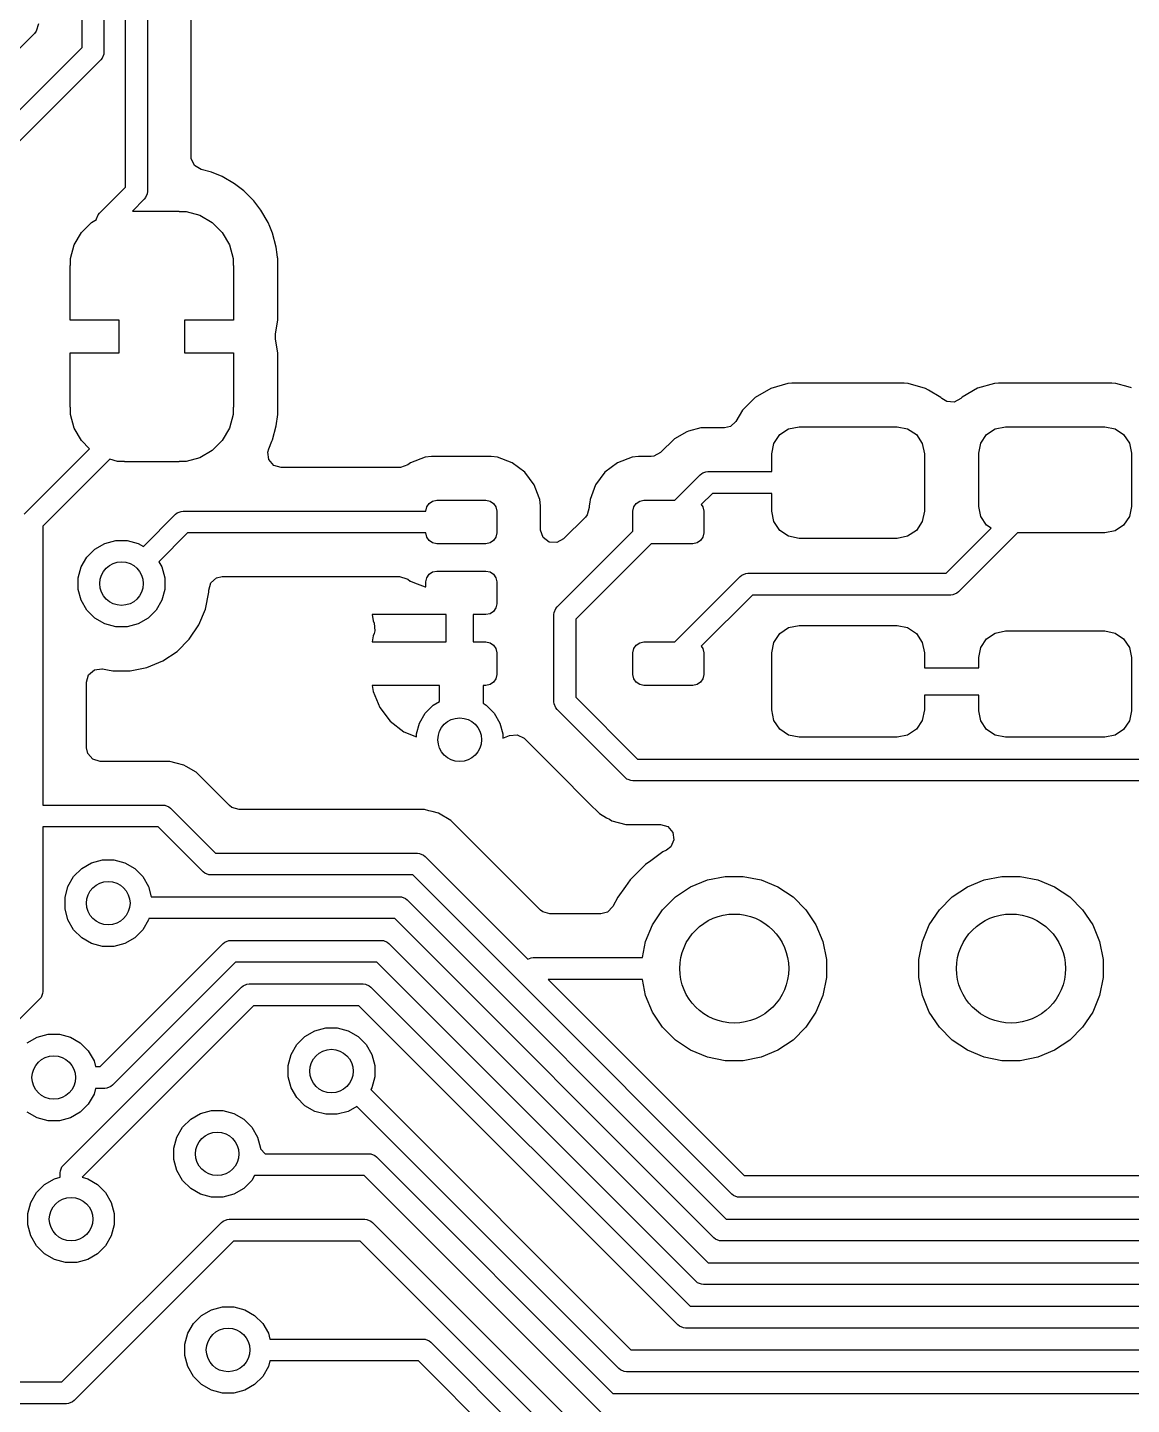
# Model space of a CAD drawing. Extents: x 0.71 to 7.56, y -5.16 to -0.79.
# Drawn here: x 3.7661 to 4.165, y -3.3583 to -2.8608 of the extents above; entities that cross this region are included whole.
import ezdxf

# ---------------------------------------------------------------- set-up
doc = ezdxf.new("R2010")
doc.units = 0
doc.header["$MEASUREMENT"] = 0
doc.layers.add('BLACK', color=7, linetype='CONTINUOUS')

msp = doc.modelspace()

# ---------------------------------------------------------------- linework, layer by layer
at = {"layer": 'BLACK', "linetype": 'CONTINUOUS'}
for p, q in [((3.78583, -2.86805), (3.78583, -2.38285)), ((3.7937, -2.38448), (3.7937, -2.86969)), ((3.80157, -2.91845), (3.80157, -2.38937)), ((3.80945, -2.391), (3.80945, -2.92008)), ((3.82522, -2.90736), (3.82522, -2.79622)), ((3.77006, -2.8595), (3.76928, -2.86214)), ((3.76863, -2.86295), (3.72181, -2.90977)), ((3.76928, -2.86214), (3.76863, -2.86295)), ((3.72622, -2.92766), (3.78583, -2.86805)), ((3.7937, -2.86969), (3.79363, -2.87045)), ((3.79255, -2.87247), (3.73402, -2.931)), ((3.79304, -2.87187), (3.79255, -2.87247)), ((3.79363, -2.87045), (3.79304, -2.87187)), ((3.82528, -2.90817), (3.82522, -2.90736)), ((3.82649, -2.91065), (3.82528, -2.90817)), ((3.82883, -2.91208), (3.82649, -2.91065)), ((3.8326, -2.91309), (3.82883, -2.91208)), ((3.83645, -2.91468), (3.8326, -2.91309)), ((3.8326, -2.91309), (3.8326, -2.91309)), ((3.84094, -2.91727), (3.83645, -2.91468)), ((3.83645, -2.91468), (3.83645, -2.91468)), ((3.7921, -2.92792), (3.80157, -2.91845)), ((3.84424, -2.91981), (3.84094, -2.91727)), ((3.84791, -2.92347), (3.84424, -2.91981)), ((3.84424, -2.91981), (3.84424, -2.91981)), ((3.8083, -2.92286), (3.80399, -2.92717)), ((3.80879, -2.92227), (3.8083, -2.92286)), ((3.80937, -2.92085), (3.80879, -2.92227)), ((3.80945, -2.92008), (3.80937, -2.92085)), ((3.85044, -2.92678), (3.84791, -2.92347)), ((3.84791, -2.92347), (3.84791, -2.92347)), ((3.79102, -2.92994), (3.79161, -2.92852)), ((3.79102, -2.93018), (3.79102, -2.92994)), ((3.79161, -2.92852), (3.7921, -2.92792)), ((3.80399, -2.92717), (3.82087, -2.92717)), ((3.82087, -2.92717), (3.82087, -2.92733)), ((3.82087, -2.92733), (3.82344, -2.92733)), ((3.82344, -2.92733), (3.8284, -2.92866)), ((3.8284, -2.92866), (3.83285, -2.93123)), ((3.85304, -2.93127), (3.85044, -2.92678)), ((3.78299, -2.93932), (3.78556, -2.93487)), ((3.78556, -2.93487), (3.7892, -2.93123)), ((3.7892, -2.93123), (3.79102, -2.93018)), ((3.83285, -2.93123), (3.83648, -2.93487)), ((3.83648, -2.93487), (3.83905, -2.93932)), ((3.85362, -2.93268), (3.85304, -2.93127)), ((3.85304, -2.93127), (3.85304, -2.93127)), ((3.85463, -2.93512), (3.85362, -2.93268)), ((3.78166, -2.94428), (3.78299, -2.93932)), ((3.83905, -2.93932), (3.84038, -2.94428)), ((3.85597, -2.94013), (3.85463, -2.93512)), ((3.78166, -2.94685), (3.78166, -2.94428)), ((3.84038, -2.94428), (3.84038, -2.94685)), ((3.85632, -2.9428), (3.85597, -2.94013)), ((3.85647, -2.94393), (3.85632, -2.9428)), ((3.85652, -2.94426), (3.85647, -2.94393)), ((3.85652, -2.96654), (3.85652, -2.94426)), ((3.7815, -2.96654), (3.7815, -2.94685)), ((3.7815, -2.94685), (3.78166, -2.94685)), ((3.84038, -2.94685), (3.84055, -2.94685)), ((3.84055, -2.94685), (3.84055, -2.96654)), ((3.79921, -2.96654), (3.7815, -2.96654)), ((3.79921, -2.97835), (3.79921, -2.96654)), ((3.84055, -2.96654), (3.82283, -2.96654)), ((3.82283, -2.96654), (3.82283, -2.97835)), ((3.85573, -2.97147), (3.85652, -2.96654)), ((3.8557, -2.97168), (3.85573, -2.97147)), ((3.8557, -2.9732), (3.8557, -2.97168)), ((3.85573, -2.97341), (3.8557, -2.9732)), ((3.85652, -2.97835), (3.85573, -2.97341)), ((3.85573, -2.97341), (3.85573, -2.97341)), ((3.7815, -2.99803), (3.7815, -2.97835)), ((3.7815, -2.97835), (3.79921, -2.97835)), ((3.82283, -2.97835), (3.84055, -2.97835)), ((3.84055, -2.97835), (3.84055, -2.99803)), ((3.85652, -3.00062), (3.85652, -2.97835)), ((4.04084, -2.98937), (4.03463, -2.99117)), ((4.0423, -2.98925), (4.04084, -2.98937)), ((4.04084, -2.98937), (4.04084, -2.98937)), ((4.0829, -2.98925), (4.0423, -2.98925)), ((4.0423, -2.98925), (4.0423, -2.98925)), ((4.08435, -2.98937), (4.0829, -2.98925)), ((4.0829, -2.98925), (4.0829, -2.98925)), ((4.09057, -2.99117), (4.08435, -2.98937)), ((4.08435, -2.98937), (4.08435, -2.98937)), ((4.11544, -2.98937), (4.10929, -2.99115)), ((4.11688, -2.98925), (4.11544, -2.98937)), ((4.11544, -2.98937), (4.11544, -2.98937)), ((4.15793, -2.98925), (4.11688, -2.98925)), ((4.11688, -2.98925), (4.11688, -2.98925)), ((4.15936, -2.98937), (4.15793, -2.98925)), ((4.15793, -2.98925), (4.15793, -2.98925)), ((4.16382, -2.99066), (4.15936, -2.98937)), ((4.15936, -2.98937), (4.15936, -2.98937)), ((4.15936, -2.98937), (4.15936, -2.98937)), ((4.02906, -2.99447), (4.02449, -2.99904)), ((4.03463, -2.99117), (4.02906, -2.99447)), ((4.02906, -2.99447), (4.02906, -2.99447)), ((4.03463, -2.99117), (4.03463, -2.99117)), ((4.0916, -2.99178), (4.09057, -2.99117)), ((4.09057, -2.99117), (4.09057, -2.99117)), ((4.09057, -2.99117), (4.09057, -2.99117)), ((4.09057, -2.99117), (4.09057, -2.99117)), ((4.09614, -2.99447), (4.0916, -2.99178)), ((4.09648, -2.9948), (4.09614, -2.99447)), ((4.09614, -2.99447), (4.09614, -2.99447)), ((4.10377, -2.99442), (4.10338, -2.9948)), ((4.10929, -2.99115), (4.10377, -2.99442)), ((4.10377, -2.99442), (4.10377, -2.99442)), ((4.10929, -2.99115), (4.10929, -2.99115)), ((4.165, -2.991), (4.16382, -2.99066)), ((3.78166, -2.99803), (3.7815, -2.99803)), ((3.78166, -3.0006), (3.78166, -2.99803)), ((3.84055, -2.99803), (3.84038, -2.99803)), ((3.84038, -2.99803), (3.84038, -3.0006)), ((4.02448, -2.99904), (4.02209, -3.0031)), ((4.02449, -2.99904), (4.02448, -2.99904)), ((4.09822, -2.99593), (4.09648, -2.9948)), ((4.10097, -2.99612), (4.09822, -2.99593)), ((4.10338, -2.9948), (4.10097, -2.99612)), ((3.78299, -3.00556), (3.78166, -3.0006)), ((3.84038, -3.0006), (3.83905, -3.00556)), ((3.85597, -3.00476), (3.85652, -3.00062)), ((4.02209, -3.0031), (4.02008, -3.00497)), ((3.78556, -3.01002), (3.78299, -3.00556)), ((3.83905, -3.00556), (3.83648, -3.01002)), ((3.85463, -3.00976), (3.85597, -3.00476)), ((3.99983, -3.00943), (3.99487, -3.0144)), ((4.00433, -3.00683), (3.99983, -3.00943)), ((3.99983, -3.00943), (3.99983, -3.00943)), ((3.99983, -3.00943), (3.99983, -3.00943)), ((4.00495, -3.00667), (4.00433, -3.00683)), ((4.00433, -3.00683), (4.00433, -3.00683)), ((4.00934, -3.00549), (4.00495, -3.00667)), ((4.00495, -3.00667), (4.00495, -3.00667)), ((4.01789, -3.00549), (4.00934, -3.00549)), ((4.02008, -3.00497), (4.01789, -3.00549)), ((4.03579, -3.0111), (4.03792, -3.0079)), ((4.03792, -3.0079), (4.04112, -3.00577)), ((4.04112, -3.00577), (4.04488, -3.00502)), ((4.04488, -3.00502), (4.08031, -3.00502)), ((4.08031, -3.00502), (4.08408, -3.00577)), ((4.08408, -3.00577), (4.08727, -3.0079)), ((4.08727, -3.0079), (4.08941, -3.0111)), ((4.11057, -3.01094), (4.11265, -3.00783)), ((4.11265, -3.00783), (4.11577, -3.00575)), ((4.11577, -3.00575), (4.11944, -3.00502)), ((4.11944, -3.00502), (4.15536, -3.00502)), ((4.15536, -3.00502), (4.15904, -3.00575)), ((4.15904, -3.00575), (4.16215, -3.00783)), ((4.16215, -3.00783), (4.16423, -3.01094)), ((3.76493, -3.03659), (3.78853, -3.01298)), ((3.78853, -3.01298), (3.78556, -3.01002)), ((3.83285, -3.01365), (3.8284, -3.01622)), ((3.83648, -3.01002), (3.83285, -3.01365)), ((3.85296, -3.01419), (3.85328, -3.01301)), ((3.85335, -3.01691), (3.85296, -3.01419)), ((3.85328, -3.01301), (3.8544, -3.01031)), ((3.8544, -3.01031), (3.85463, -3.00976)), ((3.99487, -3.0144), (3.99245, -3.01572)), ((4.03504, -3.01486), (4.03579, -3.0111)), ((4.08941, -3.0111), (4.09016, -3.01486)), ((4.10984, -3.01462), (4.11057, -3.01094)), ((4.16423, -3.01094), (4.16496, -3.01462)), ((3.79585, -3.01681), (3.77165, -3.041)), ((3.79861, -3.01755), (3.79585, -3.01681)), ((3.80118, -3.01755), (3.79861, -3.01755)), ((3.80118, -3.01772), (3.80118, -3.01755)), ((3.82087, -3.01772), (3.80118, -3.01772)), ((3.82344, -3.01755), (3.82087, -3.01755)), ((3.82087, -3.01755), (3.82087, -3.01772)), ((3.8284, -3.01622), (3.82344, -3.01755)), ((3.85515, -3.01899), (3.85335, -3.01691)), ((3.85779, -3.01976), (3.85515, -3.01899)), ((3.90348, -3.01879), (3.90091, -3.01975)), ((3.90446, -3.01806), (3.90348, -3.01879)), ((3.90977, -3.01608), (3.90446, -3.01806)), ((3.90446, -3.01806), (3.90446, -3.01806)), ((3.91212, -3.01583), (3.90977, -3.01608)), ((3.9336, -3.01583), (3.91212, -3.01583)), ((3.91212, -3.01583), (3.91212, -3.01583)), ((3.93595, -3.01608), (3.9336, -3.01583)), ((3.9336, -3.01583), (3.9336, -3.01583)), ((3.94126, -3.01806), (3.93595, -3.01608)), ((3.93595, -3.01608), (3.93595, -3.01608)), ((3.93595, -3.01608), (3.93595, -3.01608)), ((3.94579, -3.02145), (3.94126, -3.01806)), ((3.94126, -3.01806), (3.94126, -3.01806)), ((3.97926, -3.01806), (3.97473, -3.02145)), ((3.98457, -3.01608), (3.97926, -3.01806)), ((3.97926, -3.01806), (3.97926, -3.01806)), ((3.98692, -3.01583), (3.98457, -3.01608)), ((3.99141, -3.01583), (3.98692, -3.01583)), ((3.98692, -3.01583), (3.98692, -3.01583)), ((3.99245, -3.01572), (3.99141, -3.01583)), ((4.03504, -3.02126), (4.03504, -3.01486)), ((4.09016, -3.01486), (4.09016, -3.03553)), ((4.10984, -3.03381), (4.10984, -3.01462)), ((4.16496, -3.01462), (4.16496, -3.03381)), ((3.90056, -3.01976), (3.85779, -3.01976)), ((3.90091, -3.01975), (3.90056, -3.01976)), ((3.94919, -3.02599), (3.94579, -3.02145)), ((3.94579, -3.02145), (3.94579, -3.02145)), ((3.97473, -3.02145), (3.97133, -3.02599)), ((3.97473, -3.02145), (3.97473, -3.02145)), ((3.99997, -3.03159), (4.00915, -3.02241)), ((4.00915, -3.02241), (4.00975, -3.02192)), ((4.00975, -3.02192), (4.01016, -3.02175)), ((4.01016, -3.02175), (4.01117, -3.02134)), ((4.01117, -3.02134), (4.01193, -3.02126)), ((4.01193, -3.02126), (4.03504, -3.02126)), ((3.95096, -3.03073), (3.94919, -3.02599)), ((3.94919, -3.02599), (3.94919, -3.02599)), ((3.97133, -3.02599), (3.96935, -3.0313)), ((3.97133, -3.02599), (3.97133, -3.02599)), ((4.01356, -3.02913), (4.00956, -3.03314)), ((4.03504, -3.02913), (4.01356, -3.02913)), ((4.03504, -3.03553), (4.03504, -3.02913)), ((3.91006, -3.03553), (3.91036, -3.03402)), ((3.91036, -3.03402), (3.91122, -3.03275)), ((3.91122, -3.03275), (3.91249, -3.03189)), ((3.91249, -3.03189), (3.914, -3.03159)), ((3.914, -3.03159), (3.93172, -3.03159)), ((3.93172, -3.03159), (3.93322, -3.03189)), ((3.93322, -3.03189), (3.9345, -3.03275)), ((3.9345, -3.03275), (3.93535, -3.03402)), ((3.93535, -3.03402), (3.93565, -3.03553)), ((3.95117, -3.0313), (3.95096, -3.03073)), ((3.95142, -3.03365), (3.95117, -3.0313)), ((3.95142, -3.04212), (3.95142, -3.03365)), ((3.9691, -3.03421), (3.96832, -3.03684)), ((3.96925, -3.03226), (3.9691, -3.03365)), ((3.9691, -3.03365), (3.9691, -3.03365)), ((3.9691, -3.03365), (3.9691, -3.03421)), ((3.96935, -3.0313), (3.96925, -3.03226)), ((3.98487, -3.03553), (3.98517, -3.03402)), ((3.98517, -3.03402), (3.98602, -3.03275)), ((3.98602, -3.03275), (3.9873, -3.03189)), ((3.9873, -3.03189), (3.9888, -3.03159)), ((3.9888, -3.03159), (3.99997, -3.03159)), ((4.00956, -3.03314), (4.01016, -3.03402)), ((4.01016, -3.03402), (4.01046, -3.03553)), ((4.11057, -3.03748), (4.10984, -3.03381)), ((4.16496, -3.03381), (4.16423, -3.03748)), ((3.80798, -3.04827), (3.81956, -3.03668)), ((3.81956, -3.03668), (3.82016, -3.03619)), ((3.82016, -3.03619), (3.82057, -3.03602)), ((3.82057, -3.03602), (3.82157, -3.03561)), ((3.82157, -3.03561), (3.82234, -3.03553)), ((3.82234, -3.03553), (3.91006, -3.03553)), ((3.93565, -3.03553), (3.93565, -3.04341)), ((3.96767, -3.03766), (3.95976, -3.04557)), ((3.96832, -3.03684), (3.96767, -3.03766)), ((3.98487, -3.04276), (3.98487, -3.03553)), ((4.01046, -3.03553), (4.01046, -3.04341)), ((4.03579, -3.0393), (4.03504, -3.03553)), ((4.03792, -3.04249), (4.03579, -3.0393)), ((4.08941, -3.0393), (4.08727, -3.04249)), ((4.09016, -3.03553), (4.08941, -3.0393)), ((4.11265, -3.04059), (4.11057, -3.03748)), ((4.16423, -3.03748), (4.16215, -3.04059)), ((3.77165, -3.041), (3.77165, -3.14173)), ((3.82397, -3.04341), (3.81355, -3.05383)), ((3.91006, -3.04341), (3.82397, -3.04341)), ((3.91036, -3.04491), (3.91006, -3.04341)), ((3.93565, -3.04341), (3.93535, -3.04491)), ((3.95143, -3.04247), (3.95142, -3.04212)), ((3.95239, -3.04504), (3.95143, -3.04247)), ((3.95748, -3.07015), (3.98487, -3.04276)), ((4.01046, -3.04341), (4.01016, -3.04491)), ((4.04112, -3.04462), (4.03792, -3.04249)), ((4.08727, -3.04249), (4.08408, -3.04462)), ((4.09807, -3.05797), (4.11433, -3.04172)), ((4.12378, -3.04341), (4.10249, -3.06469)), ((4.11433, -3.04172), (4.11265, -3.04059)), ((4.15536, -3.04341), (4.12378, -3.04341)), ((4.15904, -3.04268), (4.15536, -3.04341)), ((4.16215, -3.04059), (4.15904, -3.04268)), ((3.78758, -3.05215), (3.79049, -3.04924)), ((3.79049, -3.04924), (3.79405, -3.04718)), ((3.79405, -3.04718), (3.79802, -3.04612)), ((3.79802, -3.04612), (3.80213, -3.04612)), ((3.80213, -3.04612), (3.8061, -3.04718)), ((3.8061, -3.04718), (3.80798, -3.04827)), ((3.91122, -3.04619), (3.91036, -3.04491)), ((3.91249, -3.04704), (3.91122, -3.04619)), ((3.914, -3.04734), (3.91249, -3.04704)), ((3.93172, -3.04734), (3.914, -3.04734)), ((3.93322, -3.04704), (3.93172, -3.04734)), ((3.9345, -3.04619), (3.93322, -3.04704)), ((3.93535, -3.04491), (3.9345, -3.04619)), ((3.9546, -3.04669), (3.95239, -3.04504)), ((3.95734, -3.04689), (3.9546, -3.04669)), ((3.95976, -3.04557), (3.95734, -3.04689)), ((3.99142, -3.04734), (3.9642, -3.07456)), ((4.00652, -3.04734), (3.99142, -3.04734)), ((4.00803, -3.04704), (4.00652, -3.04734)), ((4.0093, -3.04619), (4.00803, -3.04704)), ((4.01016, -3.04491), (4.0093, -3.04619)), ((4.04488, -3.04537), (4.04112, -3.04462)), ((4.08031, -3.04537), (4.04488, -3.04537)), ((4.08408, -3.04462), (4.08031, -3.04537)), ((3.78553, -3.05571), (3.78758, -3.05215)), ((3.81355, -3.05383), (3.81463, -3.05571)), ((3.78446, -3.05968), (3.78553, -3.05571)), ((3.81463, -3.05571), (3.81569, -3.05968)), ((3.83445, -3.05961), (3.83648, -3.05917)), ((3.83648, -3.05917), (3.90056, -3.05917)), ((3.90056, -3.05917), (3.9032, -3.05995)), ((3.91036, -3.05962), (3.91122, -3.05834)), ((3.91122, -3.05834), (3.91249, -3.05748)), ((3.91249, -3.05748), (3.914, -3.05719)), ((3.914, -3.05719), (3.93172, -3.05719)), ((3.93172, -3.05719), (3.93322, -3.05748)), ((3.93322, -3.05748), (3.9345, -3.05834)), ((3.9345, -3.05834), (3.93535, -3.05962)), ((3.99997, -3.08278), (4.02362, -3.05913)), ((4.02362, -3.05913), (4.02421, -3.05864)), ((4.02421, -3.05864), (4.02563, -3.05805)), ((4.02563, -3.05805), (4.0264, -3.05797)), ((4.0264, -3.05797), (4.09807, -3.05797)), ((3.78446, -3.06379), (3.78446, -3.05968)), ((3.78553, -3.06776), (3.78446, -3.06379)), ((3.81569, -3.06379), (3.81463, -3.06776)), ((3.81569, -3.05968), (3.81569, -3.06379)), ((3.83159, -3.06406), (3.83237, -3.06142)), ((3.83159, -3.06484), (3.83159, -3.06406)), ((3.83237, -3.06142), (3.83445, -3.05961)), ((3.9032, -3.05995), (3.90348, -3.06015)), ((3.90348, -3.06015), (3.9044, -3.06083)), ((3.9044, -3.06083), (3.90446, -3.06088)), ((3.90446, -3.06088), (3.90446, -3.06088)), ((3.90446, -3.06088), (3.9059, -3.06142)), ((3.9059, -3.06142), (3.90977, -3.06286)), ((3.90977, -3.06286), (3.91006, -3.06289)), ((3.91006, -3.06112), (3.91036, -3.05962)), ((3.91006, -3.06289), (3.91006, -3.06112)), ((3.93535, -3.05962), (3.93565, -3.06112)), ((3.93565, -3.06112), (3.93565, -3.069)), ((3.78758, -3.07132), (3.78553, -3.06776)), ((3.81463, -3.06776), (3.81257, -3.07132)), ((3.83038, -3.07093), (3.83159, -3.06484)), ((3.93565, -3.069), (3.93535, -3.0705)), ((4.02803, -3.06585), (4.00956, -3.08432)), ((4.0997, -3.06585), (4.02803, -3.06585)), ((4.10047, -3.06577), (4.0997, -3.06585)), ((4.10189, -3.06518), (4.10047, -3.06577)), ((4.10249, -3.06469), (4.10189, -3.06518)), ((3.79049, -3.07423), (3.78758, -3.07132)), ((3.79405, -3.07628), (3.79049, -3.07423)), ((3.80966, -3.07423), (3.8061, -3.07628)), ((3.81257, -3.07132), (3.80966, -3.07423)), ((3.82801, -3.07666), (3.83038, -3.07093)), ((3.89069, -3.07293), (3.89069, -3.07293)), ((3.89069, -3.07293), (3.89099, -3.07516)), ((3.91734, -3.07293), (3.89069, -3.07293)), ((3.91734, -3.08081), (3.91734, -3.07293)), ((3.93172, -3.07293), (3.92718, -3.07293)), ((3.92718, -3.07293), (3.92718, -3.08081)), ((3.93322, -3.07263), (3.93172, -3.07293)), ((3.9345, -3.07178), (3.93322, -3.07263)), ((3.93535, -3.0705), (3.9345, -3.07178)), ((3.95632, -3.07293), (3.9564, -3.07217)), ((3.95632, -3.10443), (3.95632, -3.07293)), ((3.9564, -3.07217), (3.95699, -3.07075)), ((3.95699, -3.07075), (3.95748, -3.07015)), ((3.79802, -3.07735), (3.79405, -3.07628)), ((3.80213, -3.07735), (3.79802, -3.07735)), ((3.8061, -3.07628), (3.80213, -3.07735)), ((3.82456, -3.08182), (3.82801, -3.07666)), ((3.89099, -3.07516), (3.89099, -3.07516)), ((3.89099, -3.07516), (3.89133, -3.07599)), ((3.89133, -3.07599), (3.89162, -3.07872)), ((3.89162, -3.07872), (3.89133, -3.07972)), ((3.9642, -3.07456), (3.9642, -3.1028)), ((4.03792, -3.07975), (4.04112, -3.07762)), ((4.04112, -3.07762), (4.04488, -3.07687)), ((4.04488, -3.07687), (4.08031, -3.07687)), ((4.08031, -3.07687), (4.08408, -3.07762)), ((4.08408, -3.07762), (4.08727, -3.07975)), ((4.11577, -3.07957), (4.11944, -3.07884)), ((4.11944, -3.07884), (4.15536, -3.07884)), ((4.15536, -3.07884), (4.15904, -3.07957)), ((3.82017, -3.08621), (3.82456, -3.08182)), ((3.89099, -3.08055), (3.89069, -3.08278)), ((3.89069, -3.08278), (3.914, -3.08278)), ((3.89133, -3.07972), (3.89099, -3.08055)), ((3.914, -3.08278), (3.91734, -3.08278)), ((3.91734, -3.08278), (3.91734, -3.08081)), ((3.92718, -3.08081), (3.92718, -3.08278)), ((3.92718, -3.08278), (3.93172, -3.08278)), ((3.93172, -3.08278), (3.93322, -3.08308)), ((3.93322, -3.08308), (3.9345, -3.08393)), ((3.9345, -3.08393), (3.93535, -3.08521)), ((3.98517, -3.08521), (3.98602, -3.08393)), ((3.98602, -3.08393), (3.9873, -3.08308)), ((3.9873, -3.08308), (3.9888, -3.08278)), ((3.9888, -3.08278), (3.99997, -3.08278)), ((4.03504, -3.08671), (4.03579, -3.08295)), ((4.03579, -3.08295), (4.03792, -3.07975)), ((4.08727, -3.07975), (4.08941, -3.08295)), ((4.08941, -3.08295), (4.09016, -3.08671)), ((4.11057, -3.08476), (4.11265, -3.08165)), ((4.11265, -3.08165), (4.11577, -3.07957)), ((4.15904, -3.07957), (4.16215, -3.08165)), ((4.16215, -3.08165), (4.16423, -3.08476)), ((3.81501, -3.08966), (3.82017, -3.08621)), ((3.93535, -3.08521), (3.93565, -3.08671)), ((3.93565, -3.08671), (3.93565, -3.09459)), ((3.98487, -3.08671), (3.98517, -3.08521)), ((3.98487, -3.09459), (3.98487, -3.08671)), ((4.00956, -3.08432), (4.01016, -3.08521)), ((4.01016, -3.08521), (4.01046, -3.08671)), ((4.01046, -3.08671), (4.01046, -3.09459)), ((4.03504, -3.10738), (4.03504, -3.08671)), ((4.09016, -3.08671), (4.09016, -3.09213)), ((4.10984, -3.08844), (4.11057, -3.08476)), ((4.10984, -3.09213), (4.10984, -3.08844)), ((4.16423, -3.08476), (4.16496, -3.08844)), ((4.16496, -3.08844), (4.16496, -3.10763)), ((3.7882, -3.09466), (3.79028, -3.09286)), ((3.79028, -3.09286), (3.793, -3.09247)), ((3.793, -3.09247), (3.79326, -3.09251)), ((3.79326, -3.09251), (3.795, -3.09286)), ((3.795, -3.09286), (3.79697, -3.09325)), ((3.79697, -3.09325), (3.79697, -3.09325)), ((3.79697, -3.09325), (3.80318, -3.09325)), ((3.80318, -3.09325), (3.80856, -3.09218)), ((3.80856, -3.09218), (3.80927, -3.09204)), ((3.80856, -3.09218), (3.80856, -3.09218)), ((3.80927, -3.09204), (3.81501, -3.08966)), ((4.09016, -3.09213), (4.10984, -3.09213)), ((3.78742, -3.0973), (3.7882, -3.09466)), ((3.78742, -3.09852), (3.78742, -3.0973)), ((3.78742, -3.12108), (3.78742, -3.09852)), ((3.91498, -3.09852), (3.89069, -3.09852)), ((3.89069, -3.09852), (3.89069, -3.09852)), ((3.89069, -3.09852), (3.89099, -3.10075)), ((3.91498, -3.10428), (3.91498, -3.09852)), ((3.93172, -3.09852), (3.93073, -3.09852)), ((3.93073, -3.09852), (3.93073, -3.10497)), ((3.93322, -3.09822), (3.93172, -3.09852)), ((3.9345, -3.09737), (3.93322, -3.09822)), ((3.93535, -3.09609), (3.9345, -3.09737)), ((3.93565, -3.09459), (3.93535, -3.09609)), ((3.98517, -3.09609), (3.98487, -3.09459)), ((3.98602, -3.09737), (3.98517, -3.09609)), ((3.9873, -3.09822), (3.98602, -3.09737)), ((3.9888, -3.09852), (3.9873, -3.09822)), ((4.00652, -3.09852), (3.9888, -3.09852)), ((4.00803, -3.09822), (4.00652, -3.09852)), ((4.0093, -3.09737), (4.00803, -3.09822)), ((4.01016, -3.09609), (4.0093, -3.09737)), ((4.01046, -3.09459), (4.01016, -3.09609)), ((3.89099, -3.10075), (3.89099, -3.10075)), ((3.89099, -3.10075), (3.89337, -3.1065)), ((3.9642, -3.1028), (3.9865, -3.1251)), ((4.10984, -3.10197), (4.09016, -3.10197)), ((4.09016, -3.10197), (4.09016, -3.10738)), ((4.10984, -3.10763), (4.10984, -3.10197)), ((3.89337, -3.1065), (3.89715, -3.11143)), ((3.90771, -3.11208), (3.90977, -3.10852)), ((3.90977, -3.10852), (3.91267, -3.10562)), ((3.91267, -3.10562), (3.91498, -3.10428)), ((3.93073, -3.10497), (3.93185, -3.10562)), ((3.93185, -3.10562), (3.93475, -3.10852)), ((3.93475, -3.10852), (3.93681, -3.11208)), ((3.9564, -3.1052), (3.95632, -3.10443)), ((3.95699, -3.10662), (3.9564, -3.1052)), ((3.95748, -3.10721), (3.95699, -3.10662)), ((3.98208, -3.13182), (3.95748, -3.10721)), ((4.03579, -3.11115), (4.03504, -3.10738)), ((4.09016, -3.10738), (4.08941, -3.11115)), ((4.11057, -3.1113), (4.10984, -3.10763)), ((4.16496, -3.10763), (4.16423, -3.1113)), ((3.89715, -3.11143), (3.90209, -3.11522)), ((3.90665, -3.11605), (3.90771, -3.11208)), ((3.93681, -3.11208), (3.93787, -3.11605)), ((4.03792, -3.11434), (4.03579, -3.11115)), ((4.08941, -3.11115), (4.08727, -3.11434)), ((4.11265, -3.11441), (4.11057, -3.1113)), ((4.16423, -3.1113), (4.16215, -3.11441)), ((3.90209, -3.11522), (3.90665, -3.11711)), ((3.90665, -3.11711), (3.90665, -3.11605)), ((3.93787, -3.11605), (3.93787, -3.1176)), ((3.93787, -3.1176), (3.93788, -3.1176)), ((3.93788, -3.1176), (3.9403, -3.1166)), ((3.9403, -3.1166), (3.94304, -3.11631)), ((3.94304, -3.11631), (3.9455, -3.11754)), ((3.9455, -3.11754), (3.94562, -3.11766)), ((3.94562, -3.11766), (3.95747, -3.1295)), ((4.04112, -3.11648), (4.03792, -3.11434)), ((4.04488, -3.11722), (4.04112, -3.11648)), ((4.08031, -3.11722), (4.04488, -3.11722)), ((4.08408, -3.11648), (4.08031, -3.11722)), ((4.08727, -3.11434), (4.08408, -3.11648)), ((4.11577, -3.11649), (4.11265, -3.11441)), ((4.11944, -3.11722), (4.11577, -3.11649)), ((4.15536, -3.11722), (4.11944, -3.11722)), ((4.15904, -3.11649), (4.15536, -3.11722)), ((4.16215, -3.11441), (4.15904, -3.11649)), ((3.78786, -3.12311), (3.78742, -3.12108)), ((3.78966, -3.12519), (3.78786, -3.12311)), ((3.7923, -3.12596), (3.78966, -3.12519)), ((3.81755, -3.12596), (3.7923, -3.12596)), ((3.81984, -3.12658), (3.81755, -3.12596)), ((3.81755, -3.12596), (3.81755, -3.12596)), ((3.82257, -3.12731), (3.81984, -3.12658)), ((3.82347, -3.12783), (3.82257, -3.12731)), ((3.82706, -3.1299), (3.82347, -3.12783)), ((3.9865, -3.1251), (4.1712, -3.1251)), ((3.83908, -3.14192), (3.82706, -3.1299)), ((3.82706, -3.1299), (3.82706, -3.1299)), ((3.95747, -3.1295), (3.9691, -3.14113)), ((3.98268, -3.13231), (3.98208, -3.13182)), ((3.98309, -3.13248), (3.98268, -3.13231)), ((3.9841, -3.1329), (3.98309, -3.13248)), ((3.98487, -3.13297), (3.9841, -3.1329)), ((4.17283, -3.13297), (3.98487, -3.13297)), ((3.77165, -3.14173), (3.81496, -3.14173)), ((3.81496, -3.14173), (3.81573, -3.14181)), ((3.81573, -3.14181), (3.81715, -3.1424)), ((3.81715, -3.1424), (3.81774, -3.14289)), ((3.81774, -3.14289), (3.83398, -3.15912)), ((3.83989, -3.14258), (3.83908, -3.14192)), ((3.84253, -3.14335), (3.83989, -3.14258)), ((3.90956, -3.14335), (3.84253, -3.14335)), ((3.91114, -3.14377), (3.90956, -3.14335)), ((3.90956, -3.14335), (3.90956, -3.14335)), ((3.91229, -3.14408), (3.91114, -3.14377)), ((3.9691, -3.14113), (3.97277, -3.1448)), ((3.91458, -3.1447), (3.91229, -3.14408)), ((3.91229, -3.14408), (3.91229, -3.14408)), ((3.91907, -3.14729), (3.91458, -3.1447)), ((3.92302, -3.15124), (3.91907, -3.14729)), ((3.91907, -3.14729), (3.91907, -3.14729)), ((3.97277, -3.1448), (3.97536, -3.1463)), ((3.97536, -3.1463), (3.97633, -3.14686)), ((3.97633, -3.14686), (3.97633, -3.14686)), ((3.97633, -3.14686), (3.97726, -3.1474)), ((3.97726, -3.1474), (3.97726, -3.1474)), ((3.97726, -3.1474), (3.97726, -3.1474)), ((3.97726, -3.1474), (3.98227, -3.14874)), ((3.98227, -3.14874), (3.98227, -3.14874)), ((3.98227, -3.14874), (3.98227, -3.14874)), ((3.98227, -3.14874), (3.99483, -3.14874)), ((3.99483, -3.14874), (3.99747, -3.14952)), ((3.81333, -3.14961), (3.77165, -3.14961)), ((3.77165, -3.14961), (3.77165, -3.20906)), ((3.82956, -3.16584), (3.81333, -3.14961)), ((3.95143, -3.17965), (3.92302, -3.15124)), ((3.92302, -3.15124), (3.92302, -3.15124)), ((3.99747, -3.14952), (3.99927, -3.15159)), ((3.99927, -3.15159), (3.99966, -3.15432)), ((3.99565, -3.15868), (3.99127, -3.16187)), ((3.99704, -3.15797), (3.99565, -3.15868)), ((3.99852, -3.15682), (3.99704, -3.15797)), ((3.99966, -3.15432), (3.99852, -3.15682)), ((3.78569, -3.16467), (3.78925, -3.16262)), ((3.78925, -3.16262), (3.79322, -3.16155)), ((3.79322, -3.16155), (3.79733, -3.16155)), ((3.79733, -3.16155), (3.8013, -3.16262)), ((3.8013, -3.16262), (3.80486, -3.16467)), ((3.83398, -3.15912), (3.90697, -3.15912)), ((3.90697, -3.15912), (3.90774, -3.1592)), ((3.90774, -3.1592), (3.90916, -3.15978)), ((3.90916, -3.15978), (3.90975, -3.16027)), ((3.90975, -3.16027), (3.94689, -3.19741)), ((3.98938, -3.16324), (3.9839, -3.16871)), ((3.99127, -3.16187), (3.98938, -3.16324)), ((3.98938, -3.16324), (3.98938, -3.16324)), ((3.98938, -3.16324), (3.98938, -3.16324)), ((3.78073, -3.17114), (3.78278, -3.16758)), ((3.78278, -3.16758), (3.78569, -3.16467)), ((3.80486, -3.16467), (3.80777, -3.16758)), ((3.80777, -3.16758), (3.80982, -3.17114)), ((3.83016, -3.16633), (3.82956, -3.16584)), ((3.83158, -3.16692), (3.83016, -3.16633)), ((3.83235, -3.16699), (3.83158, -3.16692)), ((3.90534, -3.16699), (3.83235, -3.16699)), ((3.94398, -3.20563), (3.90534, -3.16699)), ((3.9839, -3.16871), (3.98212, -3.17117)), ((3.9839, -3.16871), (3.9839, -3.16871)), ((3.9839, -3.16871), (3.9839, -3.16871)), ((4.00568, -3.17127), (4.01174, -3.16876)), ((4.01174, -3.16876), (4.01818, -3.16748)), ((4.01818, -3.16748), (4.02474, -3.16748)), ((4.02474, -3.16748), (4.03117, -3.16876)), ((4.03117, -3.16876), (4.03723, -3.17127)), ((4.10568, -3.17127), (4.11174, -3.16876)), ((4.11174, -3.16876), (4.11818, -3.16748)), ((4.11818, -3.16748), (4.12474, -3.16748)), ((4.12474, -3.16748), (4.13117, -3.16876)), ((4.13117, -3.16876), (4.13723, -3.17127)), ((3.77966, -3.17511), (3.78073, -3.17114)), ((3.80982, -3.17114), (3.81082, -3.17487)), ((3.98212, -3.17117), (3.97935, -3.17498)), ((4.00023, -3.17492), (4.00568, -3.17127)), ((4.03723, -3.17127), (4.04269, -3.17492)), ((4.10023, -3.17492), (4.10568, -3.17127)), ((4.13723, -3.17127), (4.14269, -3.17492)), ((3.77966, -3.17922), (3.77966, -3.17511)), ((3.81082, -3.17487), (3.90045, -3.17487)), ((3.90045, -3.17487), (3.90121, -3.17494)), ((3.90121, -3.17494), (3.90263, -3.17553)), ((3.90263, -3.17553), (3.90323, -3.17602)), ((3.90323, -3.17602), (4.01853, -3.29132)), ((3.9776, -3.17842), (3.97571, -3.18042)), ((3.97935, -3.17498), (3.9776, -3.17842)), ((3.99559, -3.17956), (4.00023, -3.17492)), ((4.04269, -3.17492), (4.04733, -3.17956)), ((4.09559, -3.17956), (4.10023, -3.17492)), ((4.14269, -3.17492), (4.14733, -3.17956)), ((3.78073, -3.18319), (3.77966, -3.17922)), ((3.78278, -3.18675), (3.78073, -3.18319)), ((3.80982, -3.18319), (3.80777, -3.18675)), ((3.80995, -3.18274), (3.80982, -3.18319)), ((3.89882, -3.18274), (3.80995, -3.18274)), ((4.01411, -3.29804), (3.89882, -3.18274)), ((3.95224, -3.18031), (3.95143, -3.17965)), ((3.95488, -3.18108), (3.95224, -3.18031)), ((3.97325, -3.18108), (3.95488, -3.18108)), ((3.97571, -3.18042), (3.97325, -3.18108)), ((3.99194, -3.18501), (3.99559, -3.17956)), ((4.04733, -3.17956), (4.05097, -3.18501)), ((4.09194, -3.18501), (4.09559, -3.17956)), ((4.14733, -3.17956), (4.15097, -3.18501)), ((3.78569, -3.18966), (3.78278, -3.18675)), ((3.80777, -3.18675), (3.80486, -3.18966)), ((3.98943, -3.19107), (3.99194, -3.18501)), ((4.05097, -3.18501), (4.05348, -3.19107)), ((4.08943, -3.19107), (4.09194, -3.18501)), ((4.15097, -3.18501), (4.15348, -3.19107)), ((3.78925, -3.19171), (3.78569, -3.18966)), ((3.79322, -3.19278), (3.78925, -3.19171)), ((3.7924, -3.23622), (3.83685, -3.19177)), ((3.79733, -3.19278), (3.79322, -3.19278)), ((3.8013, -3.19171), (3.79733, -3.19278)), ((3.80486, -3.18966), (3.8013, -3.19171)), ((3.83685, -3.19177), (3.83745, -3.19128)), ((3.83745, -3.19128), (3.83887, -3.19069)), ((3.83887, -3.19069), (3.83964, -3.19062)), ((3.83964, -3.19062), (3.89392, -3.19062)), ((3.89392, -3.19062), (3.89469, -3.19069)), ((3.89469, -3.19069), (3.89611, -3.19128)), ((3.89611, -3.19128), (3.89671, -3.19177)), ((3.89671, -3.19177), (4.012, -3.30707)), ((3.98828, -3.19685), (3.98943, -3.19107)), ((4.05348, -3.19107), (4.05476, -3.19751)), ((4.08815, -3.19751), (4.08943, -3.19107)), ((4.15348, -3.19107), (4.15476, -3.19751)), ((3.84127, -3.19849), (3.79682, -3.24294)), ((3.89229, -3.19849), (3.84127, -3.19849)), ((4.00759, -3.31379), (3.89229, -3.19849)), ((3.94689, -3.19741), (3.94805, -3.19693)), ((3.94805, -3.19693), (3.94882, -3.19685)), ((3.94882, -3.19685), (3.98828, -3.19685)), ((4.05476, -3.19751), (4.05476, -3.20407)), ((4.08815, -3.20407), (4.08815, -3.19751)), ((4.15476, -3.19751), (4.15476, -3.20407)), ((3.77906, -3.27183), (3.84338, -3.20752)), ((3.84338, -3.20752), (3.84397, -3.20703)), ((3.84397, -3.20703), (3.84539, -3.20644)), ((3.84539, -3.20644), (3.84616, -3.20636)), ((3.84616, -3.20636), (3.8874, -3.20636)), ((3.8874, -3.20636), (3.88817, -3.20644)), ((3.88817, -3.20644), (3.88959, -3.20703)), ((3.88959, -3.20703), (3.89018, -3.20752)), ((3.89018, -3.20752), (4.00548, -3.32281)), ((4.02064, -3.28229), (3.94398, -3.20563)), ((3.98828, -3.20472), (3.9542, -3.20472)), ((3.9542, -3.20472), (4.02505, -3.27557)), ((3.98943, -3.2105), (3.98828, -3.20472)), ((4.05476, -3.20407), (4.05348, -3.2105)), ((4.08943, -3.2105), (4.08815, -3.20407)), ((4.15476, -3.20407), (4.15348, -3.2105)), ((3.7705, -3.21184), (3.75197, -3.23037)), ((3.77099, -3.21124), (3.7705, -3.21184)), ((3.77158, -3.20983), (3.77099, -3.21124)), ((3.77165, -3.20906), (3.77158, -3.20983)), ((3.99194, -3.21656), (3.98943, -3.2105)), ((4.05348, -3.2105), (4.05097, -3.21656)), ((4.09194, -3.21656), (4.08943, -3.2105)), ((4.15348, -3.2105), (4.15097, -3.21656)), ((3.84779, -3.21424), (3.78581, -3.27622)), ((3.88577, -3.21424), (3.84779, -3.21424)), ((4.00107, -3.32954), (3.88577, -3.21424)), ((3.99559, -3.22202), (3.99194, -3.21656)), ((4.05097, -3.21656), (4.04733, -3.22202)), ((4.09559, -3.22202), (4.09194, -3.21656)), ((4.15097, -3.21656), (4.14733, -3.22202)), ((3.86635, -3.22535), (3.86991, -3.22329)), ((3.86991, -3.22329), (3.87388, -3.22223)), ((3.87388, -3.22223), (3.87799, -3.22223)), ((3.87799, -3.22223), (3.88196, -3.22329)), ((3.88196, -3.22329), (3.88552, -3.22535)), ((4.00023, -3.22666), (3.99559, -3.22202)), ((4.04733, -3.22202), (4.04269, -3.22666)), ((4.10023, -3.22666), (4.09559, -3.22202)), ((4.14733, -3.22202), (4.14269, -3.22666)), ((3.766, -3.22766), (3.76956, -3.22561)), ((3.76956, -3.22561), (3.77354, -3.22454)), ((3.77354, -3.22454), (3.77765, -3.22454)), ((3.77765, -3.22454), (3.78162, -3.22561)), ((3.78162, -3.22561), (3.78518, -3.22766)), ((3.78518, -3.22766), (3.78808, -3.23057)), ((3.86138, -3.23181), (3.86344, -3.22825)), ((3.86344, -3.22825), (3.86635, -3.22535)), ((3.88552, -3.22535), (3.88843, -3.22825)), ((3.88843, -3.22825), (3.89048, -3.23181)), ((4.00568, -3.2303), (4.00023, -3.22666)), ((4.04269, -3.22666), (4.03723, -3.2303)), ((4.10568, -3.2303), (4.10023, -3.22666)), ((4.14269, -3.22666), (4.13723, -3.2303)), ((3.78808, -3.23057), (3.79014, -3.23413)), ((3.86032, -3.23579), (3.86138, -3.23181)), ((3.89048, -3.23181), (3.89155, -3.23579)), ((4.01174, -3.23281), (4.00568, -3.2303)), ((4.01818, -3.23409), (4.01174, -3.23281)), ((4.03117, -3.23281), (4.02474, -3.23409)), ((4.03723, -3.2303), (4.03117, -3.23281)), ((4.11174, -3.23281), (4.10568, -3.2303)), ((4.11818, -3.23409), (4.11174, -3.23281)), ((4.13117, -3.23281), (4.12474, -3.23409)), ((4.13723, -3.2303), (4.13117, -3.23281)), ((3.79014, -3.23413), (3.7907, -3.23622)), ((3.7907, -3.23622), (3.7924, -3.23622)), ((3.86032, -3.2399), (3.86032, -3.23579)), ((3.89155, -3.23579), (3.89155, -3.2399)), ((4.02474, -3.23409), (4.01818, -3.23409)), ((4.12474, -3.23409), (4.11818, -3.23409)), ((3.79682, -3.24294), (3.79622, -3.24343)), ((3.86138, -3.24387), (3.86032, -3.2399)), ((3.89155, -3.2399), (3.89048, -3.24387)), ((3.79014, -3.24618), (3.78808, -3.24974)), ((3.7907, -3.24409), (3.79014, -3.24618)), ((3.79403, -3.24409), (3.7907, -3.24409)), ((3.7948, -3.24402), (3.79403, -3.24409)), ((3.79622, -3.24343), (3.7948, -3.24402)), ((3.86344, -3.24743), (3.86138, -3.24387)), ((3.86635, -3.25033), (3.86344, -3.24743)), ((3.89048, -3.24387), (3.8901, -3.24453)), ((3.8901, -3.24453), (3.98414, -3.33856)), ((3.76956, -3.25471), (3.766, -3.25265)), ((3.78518, -3.25265), (3.78162, -3.25471)), ((3.78808, -3.24974), (3.78518, -3.25265)), ((3.82506, -3.25524), (3.82862, -3.25319)), ((3.82862, -3.25319), (3.83259, -3.25212)), ((3.83259, -3.25212), (3.8367, -3.25212)), ((3.8367, -3.25212), (3.84067, -3.25319)), ((3.84067, -3.25319), (3.84423, -3.25524)), ((3.86991, -3.25239), (3.86635, -3.25033)), ((3.87388, -3.25345), (3.86991, -3.25239)), ((3.88196, -3.25239), (3.87799, -3.25345)), ((3.88505, -3.25061), (3.88196, -3.25239)), ((3.97972, -3.34528), (3.88505, -3.25061)), ((3.77354, -3.25577), (3.76956, -3.25471)), ((3.77765, -3.25577), (3.77354, -3.25577)), ((3.78162, -3.25471), (3.77765, -3.25577)), ((3.8201, -3.26171), (3.82215, -3.25815)), ((3.82215, -3.25815), (3.82506, -3.25524)), ((3.84423, -3.25524), (3.84714, -3.25815)), ((3.84714, -3.25815), (3.84919, -3.26171)), ((3.87799, -3.25345), (3.87388, -3.25345)), ((3.81903, -3.26568), (3.8201, -3.26171)), ((3.84919, -3.26171), (3.85026, -3.26568)), ((3.81903, -3.26979), (3.81903, -3.26568)), ((3.85026, -3.26568), (3.85026, -3.26595)), ((3.85026, -3.26595), (3.852, -3.2677)), ((3.852, -3.2677), (3.88937, -3.2677)), ((3.88937, -3.2677), (3.89014, -3.26777)), ((3.89014, -3.26777), (3.89156, -3.26836)), ((3.77798, -3.27385), (3.77857, -3.27243)), ((3.77857, -3.27243), (3.77906, -3.27183)), ((3.8201, -3.27376), (3.81903, -3.26979)), ((3.89156, -3.26836), (3.89215, -3.26885)), ((3.89215, -3.26885), (3.97761, -3.35431)), ((3.77226, -3.27883), (3.77582, -3.27677)), ((3.77582, -3.27677), (3.77791, -3.27621)), ((3.77791, -3.27462), (3.77798, -3.27385)), ((3.77791, -3.27621), (3.77791, -3.27462)), ((3.78581, -3.27622), (3.78787, -3.27677)), ((3.78787, -3.27677), (3.79143, -3.27883)), ((3.82215, -3.27732), (3.8201, -3.27376)), ((3.82506, -3.28023), (3.82215, -3.27732)), ((3.84714, -3.27732), (3.84423, -3.28023)), ((3.84815, -3.27557), (3.84714, -3.27732)), ((3.85037, -3.27557), (3.84815, -3.27557)), ((3.88774, -3.27557), (3.85037, -3.27557)), ((3.9732, -3.36103), (3.88774, -3.27557)), ((4.02505, -3.27557), (4.4748, -3.27557)), ((3.7673, -3.28529), (3.76935, -3.28173)), ((3.76935, -3.28173), (3.77226, -3.27883)), ((3.79143, -3.27883), (3.79434, -3.28173)), ((3.79434, -3.28173), (3.79639, -3.28529)), ((3.82862, -3.28229), (3.82506, -3.28023)), ((3.83259, -3.28335), (3.82862, -3.28229)), ((3.84067, -3.28229), (3.8367, -3.28335)), ((3.84423, -3.28023), (3.84067, -3.28229)), ((4.02123, -3.28278), (4.02064, -3.28229)), ((4.02265, -3.28337), (4.02123, -3.28278)), ((3.76623, -3.28926), (3.7673, -3.28529)), ((3.79639, -3.28529), (3.79746, -3.28926)), ((3.8367, -3.28335), (3.83259, -3.28335)), ((4.02342, -3.28344), (4.02265, -3.28337)), ((4.47874, -3.28344), (4.02342, -3.28344)), ((3.76623, -3.29337), (3.76623, -3.28926)), ((3.77854, -3.35015), (3.83617, -3.29251)), ((3.79746, -3.28926), (3.79746, -3.29337)), ((3.83617, -3.29251), (3.83677, -3.29202)), ((3.83677, -3.29202), (3.83819, -3.29143)), ((3.83819, -3.29143), (3.83896, -3.29136)), ((3.83896, -3.29136), (3.88798, -3.29136)), ((3.88798, -3.29136), (3.88875, -3.29143)), ((3.88875, -3.29143), (3.89017, -3.29202)), ((3.89017, -3.29202), (3.89076, -3.29251)), ((3.89076, -3.29251), (3.96831, -3.37006)), ((4.01853, -3.29132), (4.49055, -3.29132)), ((3.7673, -3.29735), (3.76623, -3.29337)), ((3.76935, -3.30091), (3.7673, -3.29735)), ((3.79639, -3.29735), (3.79434, -3.30091)), ((3.79746, -3.29337), (3.79639, -3.29735)), ((4.01471, -3.29853), (4.01411, -3.29804)), ((3.77226, -3.30381), (3.76935, -3.30091)), ((3.84059, -3.29923), (3.78295, -3.35687)), ((3.79434, -3.30091), (3.79143, -3.30381)), ((3.88635, -3.29923), (3.84059, -3.29923)), ((3.96389, -3.37678), (3.88635, -3.29923)), ((4.01613, -3.29912), (4.01471, -3.29853)), ((4.0169, -3.29919), (4.01613, -3.29912)), ((4.49449, -3.29919), (4.0169, -3.29919)), ((3.77582, -3.30587), (3.77226, -3.30381)), ((3.77979, -3.30693), (3.77582, -3.30587)), ((3.7839, -3.30693), (3.77979, -3.30693)), ((3.78787, -3.30587), (3.7839, -3.30693)), ((3.79143, -3.30381), (3.78787, -3.30587)), ((4.012, -3.30707), (4.5063, -3.30707)), ((4.00819, -3.31428), (4.00759, -3.31379)), ((4.00961, -3.31487), (4.00819, -3.31428)), ((4.01037, -3.31494), (4.00961, -3.31487)), ((4.51024, -3.31494), (4.01037, -3.31494)), ((3.83256, -3.32403), (3.83653, -3.32297)), ((3.83653, -3.32297), (3.84064, -3.32297)), ((3.84064, -3.32297), (3.84461, -3.32403)), ((4.00548, -3.32281), (4.52089, -3.32281)), ((3.82609, -3.329), (3.829, -3.32609)), ((3.829, -3.32609), (3.83256, -3.32403)), ((3.84461, -3.32403), (3.84817, -3.32609)), ((3.84817, -3.32609), (3.85108, -3.329)), ((3.82297, -3.33653), (3.82403, -3.33256)), ((3.82403, -3.33256), (3.82609, -3.329)), ((3.85108, -3.329), (3.85313, -3.33256)), ((3.85313, -3.33256), (3.85369, -3.33465)), ((4.00166, -3.33003), (4.00107, -3.32954)), ((4.00308, -3.33061), (4.00166, -3.33003)), ((4.00385, -3.33069), (4.00308, -3.33061)), ((4.52252, -3.33069), (4.00385, -3.33069)), ((3.82297, -3.34064), (3.82297, -3.33653)), ((3.85369, -3.33465), (3.90899, -3.33465)), ((3.90899, -3.33465), (3.90976, -3.33472)), ((3.90976, -3.33472), (3.91118, -3.33531)), ((3.91118, -3.33531), (3.91178, -3.3358)), ((3.91178, -3.3358), (3.96179, -3.38581)), ((3.82403, -3.34461), (3.82297, -3.34064)), ((3.85369, -3.34252), (3.85313, -3.34461)), ((3.90736, -3.34252), (3.85369, -3.34252)), ((3.95737, -3.39253), (3.90736, -3.34252)), ((3.98414, -3.33856), (4.52741, -3.33856)), ((3.82609, -3.34817), (3.82403, -3.34461)), ((3.85313, -3.34461), (3.85108, -3.34817)), ((3.98032, -3.34577), (3.97972, -3.34528)), ((3.98174, -3.34636), (3.98032, -3.34577)), ((3.98251, -3.34644), (3.98174, -3.34636)), ((4.52905, -3.34644), (3.98251, -3.34644)), ((3.74992, -3.35015), (3.77854, -3.35015)), ((3.829, -3.35108), (3.82609, -3.34817)), ((3.83256, -3.35313), (3.829, -3.35108)), ((3.84817, -3.35108), (3.84461, -3.35313)), ((3.85108, -3.34817), (3.84817, -3.35108)), ((3.78236, -3.35736), (3.78094, -3.35795)), ((3.78295, -3.35687), (3.78236, -3.35736)), ((3.83653, -3.3542), (3.83256, -3.35313)), ((3.84064, -3.3542), (3.83653, -3.3542)), ((3.84461, -3.35313), (3.84064, -3.3542)), ((3.97761, -3.35431), (4.53394, -3.35431)), ((3.78017, -3.35802), (3.75086, -3.35802)), ((3.78094, -3.35795), (3.78017, -3.35802))]:
    msp.add_line(p, q, dxfattribs=at)
at = {"layer": 'BLACK'}
for centre, radius in [((3.80008, -3.06173), 0.00787), ((3.92226, -3.11811), 0.00787), ((3.79528, -3.17717), 0.00787), ((4.02146, -3.20079), 0.01969), ((4.12146, -3.20079), 0.01969), ((3.77559, -3.24016), 0.00787), ((3.87593, -3.23784), 0.00787), ((3.83465, -3.26774), 0.00787), ((3.78185, -3.29132), 0.00787), ((3.83858, -3.33858), 0.00787)]:
    msp.add_circle(centre, radius, dxfattribs=at)

doc.saveas('drawing.dxf')
